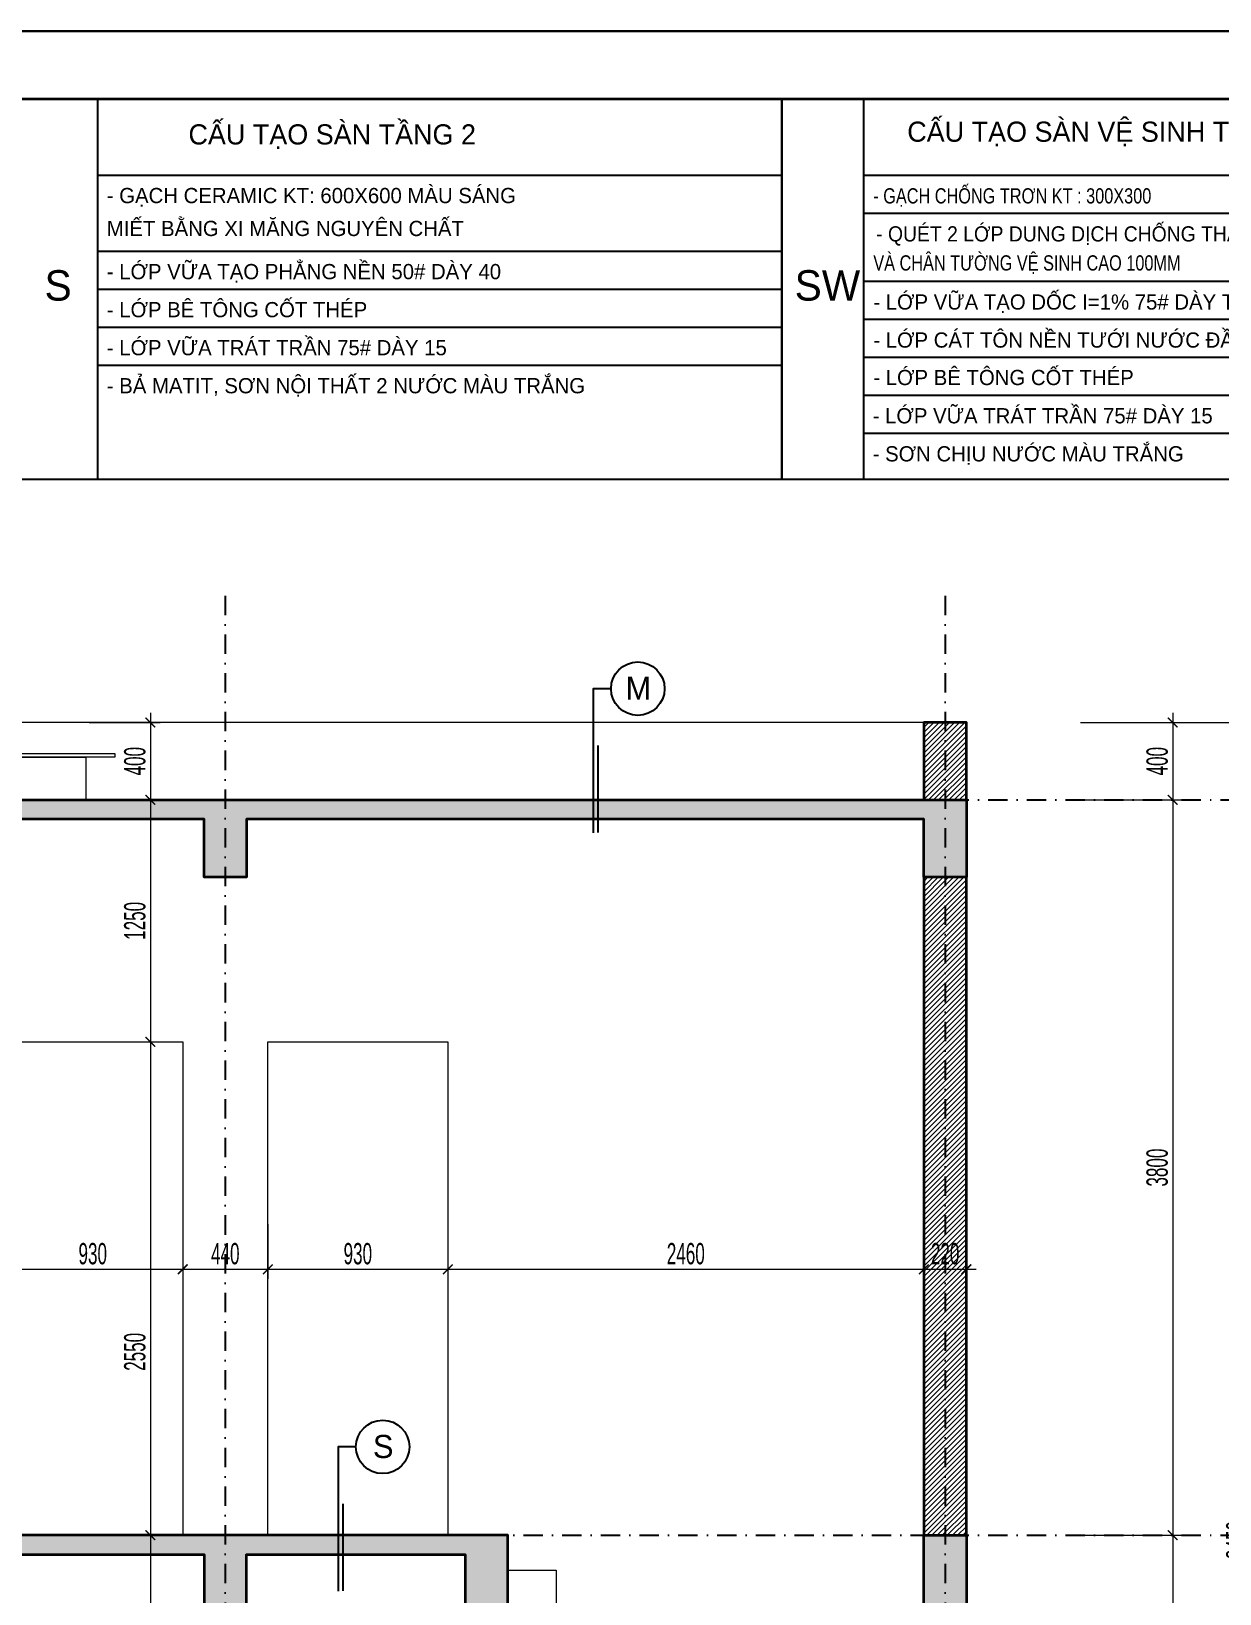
# Model space of a CAD drawing. Header units: inches. Extents: x 274208 to 641690, y -81912 to 129129.
# Drawn here: x 477049 to 483191, y 44700 to 52774 of the extents above; entities that cross this region are included whole.
import ezdxf
from ezdxf.enums import TextEntityAlignment as Align

# ---------------------------------------------------------------- set-up
doc = ezdxf.new("R2010")
doc.units = ezdxf.units.IN
doc.header["$MEASUREMENT"] = 0
doc.header["$PDMODE"] = 3
doc.linetypes.add('DASHDOT', pattern=[1, 0.5, -0.25, 0, -0.25])
for name, color, linetype, lineweight in [('01.Cut', 255, 'Continuous', 35), ('02.Thay', 145, 'Continuous', 20), ('03.Manh', 251, 'Continuous', 13), ('05.Text', 253, 'Continuous', 18), ('06.betong', 2, 'Continuous', 35), ('08.Dim', 156, 'Continuous', 15), ('09.Hatch', 250, 'Continuous', 5), ('11.Khung bo', 32, 'Continuous', 50), ('12.Khung', 36, 'Continuous', 25), ('DS_Text', 6, 'Continuous', 25)]:
    doc.layers.add(name, color=color, linetype=linetype, lineweight=lineweight)
for name, color, linetype in [('HATCH', 250, 'Continuous'), ('text', 7, 'Continuous'), ('THAY', 8, 'Continuous'), ('TRUC', 250, 'DASHDOT')]:
    doc.layers.add(name, color=color, linetype=linetype)
doc.layers.add('Tpl_Bound', color=1, linetype='Continuous', plot=False)
doc.styles.add('ATVANH', font='')
doc.styles.add('AVANTH', font='')
doc.styles.add('TT5_Text Dim', font='hoatbif.shx', dxfattribs={"width": 0.6})
doc.styles.get('ATVANH').set_extended_font_data('.VnAvantH')
doc.styles.get('AVANTH').set_extended_font_data('.VnAvantH')
doc.dimstyles.new('TT5_Dim 1-50', dxfattribs={"dimscale": 50, "dimtxt": 2.2, "dimasz": 1, "dimexe": 1, "dimexo": 0.5, "dimgap": 0.5, "dimtad": 1, "dimdec": 0, "dimzin": 0, "dimdsep": 46, "dimtxsty": 'TT5_Text Dim', "dimblk": 'ARCHTICK', "dimcen": 0, "dimdle": 1, "dimclrd": 256, "dimclre": 256, "dimclrt": 1, "dimadec": 0, "dimazin": 0, "dimtfac": 0.015, "dimtdec": 0, "dimtix": 1, "dimtmove": 2, "dimatfit": 3, "dimldrblk": 'DOT', "dimfxl": 1, "dimtolj": 1, "dimtzin": 0, "dimlwd": -1, "dimlwe": -1, "dimarcsym": 1})

# ---------------------------------------------------------------- blocks, each defined once
blk = doc.blocks.new('100')
at = {"layer": '11.Khung bo', "const_width": 26.7}
blk.add_lwpolyline([(1860913, -945240), (1860913, -916940), (1896063, -916940), (1896063, -945240)], close=True, dxfattribs=at)
at = {"layer": '12.Khung', "color": 1}
blk.add_lwpolyline([(1901579, -945940), (1901579, -916240), (1859580, -916240), (1859580, -945940)], close=True, dxfattribs=at)
blk = doc.blocks.new('_ARCHTICK')
at = {"color": 0, "linetype": 'ByBlock', "const_width": 0.15}
blk.add_lwpolyline([(-0.5, -0.5), (0.5, 0.5)], dxfattribs=at)
blk = doc.blocks.new('*D398')
at = {"layer": '08.Dim', "transparency": 16777216}
for p, q in [((482471.5, 49201.7), (482998, 49201.7)), ((482948, 49251.7), (482948, 48751.7)), ((482471.5, 48801.7), (482998, 48801.7))]:
    blk.add_line(p, q, dxfattribs=at)
at = {"layer": 'Defpoints', "color": 0, "transparency": 16777216}
for p in [(482446.5, 49201.7), (482446.5, 48801.7), (482948, 48801.7)]:
    blk.add_point(p, dxfattribs=at)
at = {"layer": '08.Dim', "transparency": 16777216, "xscale": 50, "yscale": 50, "zscale": 50}
for p, rotation in [((482948, 49201.7), 90), ((482948, 48801.7), 270)]:
    blk.add_blockref('_ARCHTICK', p, dxfattribs=dict(at, rotation=rotation))
at = {"layer": '08.Dim', "color": 1, "transparency": 16777216, "insert": (482868, 49001.7), "char_height": 110, "attachment_point": 5, "rotation": 90, "style": 'TT5_Text Dim'}
blk.add_mtext('\\A1;400', dxfattribs=at)
blk = doc.blocks.new('_DOT')
at = {"color": 1, "linetype": 'ByBlock'}
blk.add_line((-0.5, 0), (-1, 0), dxfattribs=at)
at = {"color": 1, "linetype": 'ByBlock', "const_width": 0.5}
blk.add_lwpolyline([(-0.25, 0, 1), (0.25, 0, 1)], format="xyb", close=True, dxfattribs=at)
blk = doc.blocks.new('*D399')
at = {"layer": '08.Dim', "transparency": 16777216}
for p, q in [((482948, 48851.7), (482948, 44951.7)), ((482471.5, 48801.7), (482998, 48801.7)), ((482471.5, 45001.7), (482998, 45001.7))]:
    blk.add_line(p, q, dxfattribs=at)
at = {"layer": 'Defpoints', "color": 0, "transparency": 16777216}
for p in [(482446.5, 48801.7), (482446.5, 45001.7), (482948, 45001.7)]:
    blk.add_point(p, dxfattribs=at)
at = {"layer": '08.Dim', "transparency": 16777216, "xscale": 50, "yscale": 50, "zscale": 50}
for p, rotation in [((482948, 48801.7), 90), ((482948, 45001.7), 270)]:
    blk.add_blockref('_ARCHTICK', p, dxfattribs=dict(at, rotation=rotation))
at = {"layer": '08.Dim', "color": 1, "transparency": 16777216, "insert": (482868, 46901.7), "char_height": 110, "attachment_point": 5, "rotation": 90, "style": 'TT5_Text Dim'}
blk.add_mtext('\\A1;3800', dxfattribs=at)
blk = doc.blocks.new('*D400')
at = {"layer": '08.Dim', "transparency": 16777216}
for p, q in [((482471.5, 45001.7), (482998, 45001.7)), ((482948, 45051.7), (482948, 41151.7)), ((482471.5, 41201.7), (482998, 41201.7))]:
    blk.add_line(p, q, dxfattribs=at)
at = {"layer": 'Defpoints', "color": 0, "transparency": 16777216}
for p in [(482446.5, 45001.7), (482446.5, 41201.7), (482948, 41201.7)]:
    blk.add_point(p, dxfattribs=at)
at = {"layer": '08.Dim', "transparency": 16777216, "xscale": 50, "yscale": 50, "zscale": 50}
for p, rotation in [((482948, 45001.7), 90), ((482948, 41201.7), 270)]:
    blk.add_blockref('_ARCHTICK', p, dxfattribs=dict(at, rotation=rotation))
at = {"layer": '08.Dim', "color": 1, "transparency": 16777216, "insert": (482868, 43101.7), "char_height": 110, "attachment_point": 5, "rotation": 90, "style": 'TT5_Text Dim'}
blk.add_mtext('\\A1;3800', dxfattribs=at)
blk = doc.blocks.new('*D402')
at = {"layer": '08.Dim', "transparency": 16777216}
for p, q in [((482471.5, 49201.7), (483410, 49201.7)), ((483360, 49251.7), (483360, 40701.7)), ((482471.5, 40751.7), (483410, 40751.7))]:
    blk.add_line(p, q, dxfattribs=at)
at = {"layer": 'Defpoints', "color": 0, "transparency": 16777216}
for p in [(482446.5, 49201.7), (482446.5, 40751.7), (483360, 40751.7)]:
    blk.add_point(p, dxfattribs=at)
at = {"layer": '08.Dim', "transparency": 16777216, "xscale": 50, "yscale": 50, "zscale": 50}
for p, rotation in [((483360, 49201.7), 90), ((483360, 40751.7), 270)]:
    blk.add_blockref('_ARCHTICK', p, dxfattribs=dict(at, rotation=rotation))
at = {"layer": '08.Dim', "color": 1, "transparency": 16777216, "insert": (483280, 44976.7), "char_height": 110, "attachment_point": 5, "rotation": 90, "style": 'TT5_Text Dim'}
blk.add_mtext('\\A1;8450', dxfattribs=at)
blk = doc.blocks.new('*D808')
at = {"layer": '08.Dim', "transparency": 16777216}
for p, q in [((476901.6, 46609.2), (476901.6, 46326.2)), ((477831.6, 46609.2), (477831.6, 46326.2)), ((476851.6, 46376.2), (477881.6, 46376.2))]:
    blk.add_line(p, q, dxfattribs=at)
at = {"layer": 'Defpoints', "color": 0, "transparency": 16777216}
for p in [(476901.6, 46634.2), (477831.6, 46634.2), (477831.6, 46376.2)]:
    blk.add_point(p, dxfattribs=at)
at = {"layer": '08.Dim', "transparency": 16777216, "xscale": 50, "yscale": 50, "zscale": 50, "rotation": 180}
blk.add_blockref('_ARCHTICK', (476901.6, 46376.2), dxfattribs=at)
at = {"layer": '08.Dim', "transparency": 16777216, "xscale": 50, "yscale": 50, "zscale": 50}
blk.add_blockref('_ARCHTICK', (477831.6, 46376.2), dxfattribs=at)
at = {"layer": '08.Dim', "color": 1, "transparency": 16777216, "insert": (477366.6, 46456.2), "char_height": 110, "attachment_point": 5, "style": 'TT5_Text Dim'}
blk.add_mtext('\\A1;930', dxfattribs=at)
blk = doc.blocks.new('*D809')
at = {"layer": '08.Dim', "transparency": 16777216}
for p, q in [((477831.6, 46609.2), (477831.6, 46326.2)), ((478271.6, 46609.2), (478271.6, 46326.2)), ((477781.6, 46376.2), (478321.6, 46376.2))]:
    blk.add_line(p, q, dxfattribs=at)
at = {"layer": 'Defpoints', "color": 0, "transparency": 16777216}
for p in [(477831.6, 46634.2), (478271.6, 46634.2), (478271.6, 46376.2)]:
    blk.add_point(p, dxfattribs=at)
at = {"layer": '08.Dim', "transparency": 16777216, "xscale": 50, "yscale": 50, "zscale": 50, "rotation": 180}
blk.add_blockref('_ARCHTICK', (477831.6, 46376.2), dxfattribs=at)
at = {"layer": '08.Dim', "transparency": 16777216, "xscale": 50, "yscale": 50, "zscale": 50}
blk.add_blockref('_ARCHTICK', (478271.6, 46376.2), dxfattribs=at)
at = {"layer": '08.Dim', "color": 1, "transparency": 16777216, "insert": (478051.6, 46456.2), "char_height": 110, "attachment_point": 5, "style": 'TT5_Text Dim'}
blk.add_mtext('\\A1;440', dxfattribs=at)
blk = doc.blocks.new('*D810')
at = {"layer": '08.Dim', "transparency": 16777216}
for p, q in [((478271.6, 46609.2), (478271.6, 46326.2)), ((479201.6, 46609.2), (479201.6, 46326.2)), ((478221.6, 46376.2), (479251.6, 46376.2))]:
    blk.add_line(p, q, dxfattribs=at)
at = {"layer": 'Defpoints', "color": 0, "transparency": 16777216}
for p in [(478271.6, 46634.2), (479201.6, 46634.2), (479201.6, 46376.2)]:
    blk.add_point(p, dxfattribs=at)
at = {"layer": '08.Dim', "transparency": 16777216, "xscale": 50, "yscale": 50, "zscale": 50, "rotation": 180}
blk.add_blockref('_ARCHTICK', (478271.6, 46376.2), dxfattribs=at)
at = {"layer": '08.Dim', "transparency": 16777216, "xscale": 50, "yscale": 50, "zscale": 50}
blk.add_blockref('_ARCHTICK', (479201.6, 46376.2), dxfattribs=at)
at = {"layer": '08.Dim', "color": 1, "transparency": 16777216, "insert": (478736.6, 46456.2), "char_height": 110, "attachment_point": 5, "style": 'TT5_Text Dim'}
blk.add_mtext('\\A1;930', dxfattribs=at)
blk = doc.blocks.new('*D811')
at = {"layer": '08.Dim', "transparency": 16777216}
for p, q in [((479201.6, 46609.2), (479201.6, 46326.2)), ((481661.6, 46609.2), (481661.6, 46326.2)), ((479151.6, 46376.2), (481711.6, 46376.2))]:
    blk.add_line(p, q, dxfattribs=at)
at = {"layer": 'Defpoints', "color": 0, "transparency": 16777216}
for p in [(479201.6, 46634.2), (481661.6, 46634.2), (481661.6, 46376.2)]:
    blk.add_point(p, dxfattribs=at)
at = {"layer": '08.Dim', "transparency": 16777216, "xscale": 50, "yscale": 50, "zscale": 50, "rotation": 180}
blk.add_blockref('_ARCHTICK', (479201.6, 46376.2), dxfattribs=at)
at = {"layer": '08.Dim', "transparency": 16777216, "xscale": 50, "yscale": 50, "zscale": 50}
blk.add_blockref('_ARCHTICK', (481661.6, 46376.2), dxfattribs=at)
at = {"layer": '08.Dim', "color": 1, "transparency": 16777216, "insert": (480431.6, 46456.2), "char_height": 110, "attachment_point": 5, "style": 'TT5_Text Dim'}
blk.add_mtext('\\A1;2460', dxfattribs=at)
blk = doc.blocks.new('*D812')
at = {"layer": '08.Dim', "transparency": 16777216}
for p, q in [((481661.6, 46609.2), (481661.6, 46326.2)), ((481881.6, 46609.2), (481881.6, 46326.2)), ((481611.6, 46376.2), (481931.6, 46376.2))]:
    blk.add_line(p, q, dxfattribs=at)
at = {"layer": 'Defpoints', "color": 0, "transparency": 16777216}
for p in [(481661.6, 46634.2), (481881.6, 46634.2), (481881.6, 46376.2)]:
    blk.add_point(p, dxfattribs=at)
at = {"layer": '08.Dim', "transparency": 16777216, "xscale": 50, "yscale": 50, "zscale": 50, "rotation": 180}
blk.add_blockref('_ARCHTICK', (481661.6, 46376.2), dxfattribs=at)
at = {"layer": '08.Dim', "transparency": 16777216, "xscale": 50, "yscale": 50, "zscale": 50}
blk.add_blockref('_ARCHTICK', (481881.6, 46376.2), dxfattribs=at)
at = {"layer": '08.Dim', "color": 1, "transparency": 16777216, "insert": (481771.6, 46456.2), "char_height": 110, "attachment_point": 5, "style": 'TT5_Text Dim'}
blk.add_mtext('\\A1;220', dxfattribs=at)
blk = doc.blocks.new('chuthk')
at = {"color": 7, "const_width": 20}
blk.add_lwpolyline([(12966, 195927), (12966, 195093)], dxfattribs=at)
at = {"layer": 'DS_Text'}
blk.add_lwpolyline([(13090, 196468), (12920, 196468), (12920, 195093)], dxfattribs=at)
blk.add_circle((13345, 196468), 255, dxfattribs=at)
blk = doc.blocks.new('*D891')
at = {"layer": '08.Dim', "transparency": 16777216}
for p, q in [((477348.1, 49201.7), (477714.4, 49201.7)), ((477664.4, 49251.7), (477664.4, 48751.7)), ((477348.1, 48801.7), (477714.4, 48801.7))]:
    blk.add_line(p, q, dxfattribs=at)
at = {"layer": 'Defpoints', "color": 0, "transparency": 16777216}
for p in [(477323.1, 49201.7), (477323.1, 48801.7), (477664.4, 48801.7)]:
    blk.add_point(p, dxfattribs=at)
at = {"layer": '08.Dim', "transparency": 16777216, "xscale": 50, "yscale": 50, "zscale": 50}
for p, rotation in [((477664.4, 49201.7), 90), ((477664.4, 48801.7), 270)]:
    blk.add_blockref('_ARCHTICK', p, dxfattribs=dict(at, rotation=rotation))
at = {"layer": '08.Dim', "color": 1, "transparency": 16777216, "insert": (477584.4, 49001.7), "char_height": 110, "attachment_point": 5, "rotation": 90, "style": 'TT5_Text Dim'}
blk.add_mtext('\\A1;400', dxfattribs=at)
blk = doc.blocks.new('*D892')
at = {"layer": '08.Dim', "transparency": 16777216}
for p, q in [((477664.4, 48851.7), (477664.4, 47501.7)), ((477348.1, 48801.7), (477714.4, 48801.7)), ((477348.1, 47551.7), (477714.4, 47551.7))]:
    blk.add_line(p, q, dxfattribs=at)
at = {"layer": 'Defpoints', "color": 0, "transparency": 16777216}
for p in [(477323.1, 48801.7), (477323.1, 47551.7), (477664.4, 47551.7)]:
    blk.add_point(p, dxfattribs=at)
at = {"layer": '08.Dim', "transparency": 16777216, "xscale": 50, "yscale": 50, "zscale": 50}
for p, rotation in [((477664.4, 48801.7), 90), ((477664.4, 47551.7), 270)]:
    blk.add_blockref('_ARCHTICK', p, dxfattribs=dict(at, rotation=rotation))
at = {"layer": '08.Dim', "color": 1, "transparency": 16777216, "insert": (477584.4, 48176.7), "char_height": 110, "attachment_point": 5, "rotation": 90, "style": 'TT5_Text Dim'}
blk.add_mtext('\\A1;1250', dxfattribs=at)
blk = doc.blocks.new('*D893')
at = {"layer": '08.Dim', "transparency": 16777216}
for p, q in [((477664.4, 47601.7), (477664.4, 44951.7)), ((477348.1, 47551.7), (477714.4, 47551.7)), ((477348.1, 45001.7), (477714.4, 45001.7))]:
    blk.add_line(p, q, dxfattribs=at)
at = {"layer": 'Defpoints', "color": 0, "transparency": 16777216}
for p in [(477323.1, 47551.7), (477323.1, 45001.7), (477664.4, 45001.7)]:
    blk.add_point(p, dxfattribs=at)
at = {"layer": '08.Dim', "transparency": 16777216, "xscale": 50, "yscale": 50, "zscale": 50}
for p, rotation in [((477664.4, 47551.7), 90), ((477664.4, 45001.7), 270)]:
    blk.add_blockref('_ARCHTICK', p, dxfattribs=dict(at, rotation=rotation))
at = {"layer": '08.Dim', "color": 1, "transparency": 16777216, "insert": (477584.4, 45949.5), "char_height": 110, "attachment_point": 5, "rotation": 90, "style": 'TT5_Text Dim'}
blk.add_mtext('\\A1;2550', dxfattribs=at)
blk = doc.blocks.new('*D894')
at = {"layer": '08.Dim', "transparency": 16777216}
for p, q in [((477348.1, 45001.7), (477714.4, 45001.7)), ((477664.4, 45051.7), (477664.4, 43701.7)), ((477348.1, 43751.7), (477714.4, 43751.7))]:
    blk.add_line(p, q, dxfattribs=at)
at = {"layer": 'Defpoints', "color": 0, "transparency": 16777216}
for p in [(477323.1, 45001.7), (477323.1, 43751.7), (477664.4, 43751.7)]:
    blk.add_point(p, dxfattribs=at)
at = {"layer": '08.Dim', "transparency": 16777216, "xscale": 50, "yscale": 50, "zscale": 50}
for p, rotation in [((477664.4, 45001.7), 90), ((477664.4, 43751.7), 270)]:
    blk.add_blockref('_ARCHTICK', p, dxfattribs=dict(at, rotation=rotation))
at = {"layer": '08.Dim', "color": 1, "transparency": 16777216, "insert": (477584.4, 44376.7), "char_height": 110, "attachment_point": 5, "rotation": 90, "style": 'TT5_Text Dim'}
blk.add_mtext('\\A1;1250', dxfattribs=at)

msp = doc.modelspace()

# ---------------------------------------------------------------- hatches: boundary and pattern name
at = {"layer": '09.Hatch'}
h = msp.add_hatch(dxfattribs=at)
h.set_pattern_fill('ANSI31', color=256, scale=150, style=0)
h.set_pattern_definition([(45, (474881.574, 40751.73), (-13.258252, 13.258252), [])])
h.paths.add_polyline_path([(481661.6, 48801.7), (481881.6, 48801.7), (481881.6, 49201.7), (481661.6, 49201.7)])
h.paths.add_polyline_path([(474881.6, 48801.7), (475101.6, 48801.7), (475101.6, 49801.7), (474881.6, 49801.7)])
h.paths.add_polyline_path([(476401.6, 47601.7), (476511.6, 47601.7), (476511.6, 47301.7), (476401.6, 47301.7)])
h.paths.add_polyline_path([(476401.6, 47701.7), (476511.6, 47701.7), (476511.6, 48701.7), (476401.6, 48701.7)])
h.paths.add_polyline_path([(474881.6, 47701.7), (475101.6, 47701.7), (475101.6, 48401.7), (474881.6, 48401.7)])
h.paths.add_polyline_path([(474881.6, 45001.7), (475101.6, 45001.7), (475101.6, 47601.7), (474881.6, 47601.7)])
h.paths.add_polyline_path([(481661.6, 45001.7), (481881.6, 45001.7), (481881.6, 48401.7), (481661.6, 48401.7)])
h.paths.add_polyline_path([(481661.6, 41201.7), (481881.6, 41201.7), (481881.6, 44601.7), (481661.6, 44601.7)])
h.paths.add_polyline_path([(476401.6, 44601.7), (476511.6, 44601.7), (476511.6, 43501.7), (476401.6, 43501.7)])
h.paths.add_polyline_path([(474881.6, 43801.7), (475101.6, 43801.7), (475101.6, 44601.7), (474881.6, 44601.7)])
h.paths.add_polyline_path([(476401.6, 41101.7), (476621.6, 41101.7), (476621.6, 40751.7), (476401.6, 40751.7)])
h.paths.add_polyline_path([(481661.6, 41101.7), (481881.6, 41101.7), (481881.6, 40751.7), (481661.6, 40751.7)])
h.paths.add_polyline_path([(477941.6, 41101.7), (478161.6, 41101.7), (478161.6, 40751.7), (477941.6, 40751.7)])
h.paths.add_polyline_path([(474881.6, 41101.7), (475101.6, 41101.7), (475101.6, 40751.7), (474881.6, 40751.7)])
h.paths.add_polyline_path([(474881.6, 43101.7), (475101.6, 43101.7), (475101.6, 41201.7), (474881.6, 41201.7)])
h = msp.add_hatch(dxfattribs=at)
h.set_pattern_fill('BTONG1', color=256, scale=10, pattern_type=2)
h.set_pattern_definition([(50, (474881.574, 40851.73), (71.72602, -6.2752), [7.5, -82.5]), (355, (474881.574, 40851.73), (-13.87513, 75.2192), [6, -66]), (100.4514, (474887.55, 40851.21), (57.85094, 68.94395), [6.374, -70.1142]), (46.1842, (474881.57, 40871.73), (106.7241, -16.5519), [11.25, -123.75]), (96.6356, (474890.47, 40870.35), (93.4663, 97.4118), [9.561, -105.1713]), (351.1842, (474881.57, 40871.73), (93.4662, 97.4119), [9, -99]), (21, (474891.574, 40866.73), (59.6907, -40.2619), [7.5, -82.5]), (326, (474891.574, 40866.73), (24.33153, 72.515), [6, -66]), (71.4514, (474896.55, 40863.375), (84.02226, 32.25305), [6.374, -70.1142]), (37.5, (474881.574, 40851.73), (1.215986, 33.289385), [0, -65.2, 0, -67, 0, -66.25]), (7.5, (474881.574, 40851.73), (26.30695, 39.44117), [0, -38.2, 0, -63.7, 0, -25.25]), (327.5, (474859.274, 40851.73), (53.382244, -2.25549), [0, -25, 0, -78, 0, -103.5]), (317.5, (474849.274, 40851.73), (58.31862, 10.0105), [0, -32.5, 0, -51.8, 0, -73.5]), (45, (474881.574, 40851.73), (-30.05204, 30.05204), []), (45, (474881.574, 40863.98), (-30.05204, 30.05204), [])])
h.paths.add_polyline_path([(481881.6, 48801.7), (481881.6, 48401.7), (481661.6, 48401.7), (481661.6, 48701.7), (478161.6, 48701.7), (478161.6, 48401.7), (477941.6, 48401.7), (477941.6, 48701.7), (475101.6, 48701.7), (475101.6, 48401.7), (474881.6, 48401.7), (474881.6, 48801.7), (475101.6, 48801.7)])
h.paths.add_polyline_path([(474881.6, 47701.7), (476511.6, 47701.7), (476511.6, 47601.7), (474881.6, 47601.7)])
h.paths.add_polyline_path([(476401.6, 47301.7), (476511.6, 47301.7), (476511.6, 47201.7), (476401.6, 47201.7)])
h.paths.add_polyline_path([(475101.6, 44701.7), (475101.6, 45001.7), (474881.6, 45001.7), (474881.6, 44601.7), (475101.6, 44601.7), (476401.6, 44601.7), (476621.6, 44601.7), (476621.6, 44901.7), (477941.6, 44901.7), (477941.6, 44601.7), (478161.6, 44601.7), (478161.6, 44901.7), (479291.6, 44901.7), (479291.6, 44601.7), (479511.6, 44601.7), (479511.6, 45001.7), (476401.6, 45001.7), (476401.6, 44701.7)])
h.paths.add_polyline_path([(476401.6, 43501.7), (476511.6, 43501.7), (476511.6, 43401.7), (476401.6, 43401.7)])
h.paths.add_polyline_path([(474781.6, 43801.7), (475101.6, 43801.7), (475101.6, 43701.7), (474781.6, 43701.7)])
h.paths.add_polyline_path([(481661.6, 45001.7), (481881.6, 45001.7), (481881.6, 44601.7), (481661.6, 44601.7)])
h.paths.add_polyline_path([(479731.6, 41237.5), (479731.6, 40851.7), (479511.6, 40851.7), (479511.6, 41201.7), (480761.6, 42106.5), (480854.7, 42172.8), (480955.6, 42235.4), (481063.3, 42293.1), (481176.5, 42344.8), (481294, 42389.3), (481414.8, 42425.5), (481661.6, 42468.4), (481661.6, 42367.5), (481554.9, 42353.6), (481439.9, 42328.6), (481326.1, 42294.5), (481215, 42252.4), (481107.7, 42203.5), (481005.6, 42148.8), (480910.1, 42089.6), (480819.9, 42025.3)])
h.paths.add_polyline_path([(474881.6, 41201.7), (475101.6, 41201.7), (475101.6, 41101.7), (474881.6, 41101.7)])
h.paths.add_polyline_path([(476401.6, 41201.7), (476621.6, 41201.7), (476621.6, 41101.7), (476401.6, 41101.7)])
h.paths.add_polyline_path([(477941.6, 41201.7), (478161.6, 41201.7), (478161.6, 41101.7), (477941.6, 41101.7)])
h.paths.add_polyline_path([(481661.6, 41201.7), (481881.6, 41201.7), (481881.6, 41101.7), (481661.6, 41101.7)])

# ---------------------------------------------------------------- linework, layer by layer
at = {"layer": '01.Cut'}
for points in [[(481661.6, 48801.7), (481881.6, 48801.7), (481881.6, 49201.7), (481661.6, 49201.7)], [(481661.6, 45001.7), (481881.6, 45001.7), (481881.6, 48401.7), (481661.6, 48401.7)]]:
    msp.add_lwpolyline(points, close=True, dxfattribs=at)
at = {"layer": '02.Thay'}
for points in [[(481661.6, 49201.7), (475101.6, 49201.7)], [(476511.6, 48801.7), (476511.6, 49021.7), (477331.6, 49021.7), (477331.6, 48801.7)], [(479511.6, 44820.8), (479761.6, 44820.8), (479761.6, 44639.8), (480011.6, 44639.8), (480011.6, 44458.9), (480261.6, 44458.9), (480261.6, 44277.9), (480511.6, 44277.9), (480511.6, 44097), (480761.6, 44097), (480761.6, 43916)]]:
    msp.add_lwpolyline(points, dxfattribs=at)
msp.add_lwpolyline([(476361.6, 49041.7), (477481.6, 49041.7), (477481.6, 49021.7), (476361.6, 49021.7)], close=True, dxfattribs=at)
at = {"layer": '03.Manh'}
for points in [[(476901.6, 47551.7), (477831.6, 47551.7), (477831.6, 45001.7), (476901.6, 45001.7)], [(478271.6, 47551.7), (479201.6, 47551.7), (479201.6, 45001.7), (478271.6, 45001.7)]]:
    msp.add_lwpolyline(points, close=True, dxfattribs=at)
at = {"layer": '06.betong'}
for points in [[(481881.6, 48801.7), (481881.6, 48401.7), (481661.6, 48401.7), (481661.6, 48701.7), (478161.6, 48701.7), (478161.6, 48401.7), (477941.6, 48401.7), (477941.6, 48701.7), (475101.6, 48701.7), (475101.6, 48401.7), (474881.6, 48401.7), (474881.6, 48801.7), (475101.6, 48801.7), (481881.6, 48801.7)], [(475101.6, 44701.7), (475101.6, 45001.7), (474881.6, 45001.7), (474881.6, 44601.7), (475101.6, 44601.7), (475101.6, 44601.7), (476401.6, 44601.7), (476401.6, 44601.7), (476621.6, 44601.7), (476621.6, 44901.7), (477941.6, 44901.7), (477941.6, 44601.7), (478161.6, 44601.7), (478161.6, 44901.7), (479291.6, 44901.7), (479291.6, 44601.7), (479511.6, 44601.7), (479511.6, 45001.7), (476401.6, 45001.7), (476401.6, 44701.7), (475101.6, 44701.7)]]:
    msp.add_lwpolyline(points, dxfattribs=at)
msp.add_lwpolyline([(481661.6, 45001.7), (481881.6, 45001.7), (481881.6, 44601.7), (481661.6, 44601.7)], close=True, dxfattribs=at)
at = {"layer": 'HATCH'}
for p, q in [((477391.8, 52030.7), (480928.7, 52030.7)), ((477391.8, 52030.7), (480928.7, 52030.7)), ((481350.2, 52030.7), (484433.3, 52030.7)), ((481350.2, 51834.1), (484433.3, 51834.1)), ((477391.8, 51637.6), (480928.7, 51637.6)), ((477391.8, 51441.1), (480928.7, 51441.1)), ((481350.2, 51482.2), (484433.3, 51482.2)), ((481350.2, 51285.7), (484433.3, 51285.7)), ((477391.8, 51244.5), (480928.7, 51244.5)), ((477391.8, 51048), (480928.7, 51048)), ((481350.2, 51089.2), (484433.3, 51089.2)), ((481350.2, 50892.6), (484433.3, 50892.6)), ((481350.2, 50696.1), (484433.3, 50696.1))]:
    msp.add_line(p, q, dxfattribs=at)
at = {"layer": 'THAY'}
for p, q in [((477391.8, 52423.7), (477391.8, 50458.4)), ((481350.2, 52423.7), (481350.2, 50458.4))]:
    msp.add_line(p, q, dxfattribs=at)
for points in [[(476970.3, 50458.4), (480928.7, 50458.4), (480928.7, 52423.7), (476970.3, 52423.7)], [(480928.7, 50458.4), (484433.3, 50458.4), (484433.3, 52423.7), (480928.7, 52423.7)]]:
    msp.add_lwpolyline(points, close=True, dxfattribs=at)
at = {"layer": 'Tpl_Bound', "color": 1}
msp.add_lwpolyline([(469120.9, 37923.9), (469120.9, 52773.7), (490120.8, 52773.7), (490120.8, 37923.9)], close=True, dxfattribs=at)
at = {"layer": 'TRUC', "ltscale": 200}
for p, q in [((478051.6, 49856.6), (478051.6, 39822.5)), ((481771.6, 49856.6), (481771.6, 39822.5))]:
    msp.add_line(p, q, dxfattribs=at)
for points in [[(469787.6, 48801.7), (487362.4, 48801.7)], [(469787.6, 45001.7), (487362.4, 45001.7)]]:
    msp.add_lwpolyline(points, dxfattribs=at)

# ---------------------------------------------------------------- block references
at = {"layer": '05.Text', "xscale": 0.5, "yscale": 0.5, "zscale": 0.5}
msp.add_blockref('100', (-460668.9, 510893.8), dxfattribs=at)
at = {"layer": 'DS_Text', "linetype": 'Continuous', "xscale": 0.5416666666666667, "yscale": 0.5416666666666667, "zscale": 0.5416666666666667}
for p in [(472955.1, -57043.7), (471636.5, -60961.9)]:
    msp.add_blockref('chuthk', p, dxfattribs=at)

# ---------------------------------------------------------------- texts
at = {"layer": 'DS_Text', "linetype": 'Continuous', "style": 'AVANTH'}
for s, p in [('M', (480186.4, 49378.8)), ('S', (478867.8, 45460.6))]:
    msp.add_text(s, height=119.2, dxfattribs=at).set_placement(p, align=Align.MIDDLE_CENTER)
at = {"layer": 'text', "color": 2, "style": 'ATVANH'}
for s, p in [('cÊu t¹o SµN tÇng 2', (477861.3, 52188.7)), ('CÊU T¹O SµN VÖ SINH TÇNG 2', (481576.1, 52202.6))]:
    msp.add_text(s, height=104.152, dxfattribs=at).set_placement(p)
at = {"layer": 'text', "style": 'ATVANH'}
for s, height, p in [('- G¹CH CERAMIC KT: 600X600 MµU S¸NG', 78.613, (477439.2, 51885.4)), ('MIÕT B»NG XI M¡NG NGUY£N CHÊT', 78.613, (477439.2, 51715.4)), ('- líp V÷A T¹O PH¼NG NÒN 50# DµY 40', 78.613, (477439.2, 51492.4)), ('s', 157.2, (477117.6, 51381.8)), ('SW', 157.23, (480994.3, 51381.8)), ('- LíP V÷A T¹O DèC I=1%%% 75# DµY TB 40', 78.613, (481400.7, 51335.4)), ('- LíP B£ T¤NG CèT THÐP', 78.613, (477439.2, 51295.8)), ('- LíP V÷A TR¸T TRÇN 75# DµY 15', 78.613, (477439.2, 51099.3)), ('- líp C¸T T¤N NÒN T¦íI N¦íC §ÇM CHÆT', 78.613, (481400.7, 51138.8)), ('- líp B£ T¤NG CèT THÐP', 78.613, (481400.7, 50945.2)), ('- B¶ MATIT, S¥N NéI THÊT 2 N¦íC MµU TR¾NG', 78.613, (477439.2, 50902.8)), ('- LíP V÷A TR¸T TRÇN 75# DµY 15', 78.613, (481397.5, 50747.4)), ('- S¥N CHÞU N¦íC MµU TR¾NG', 78.613, (481397.5, 50550.8))]:
    msp.add_text(s, height=height, dxfattribs=at).set_placement(p)
at = {"layer": 'text', "style": 'ATVANH', "width": 0.8}
for s, p in [('- G¹CH CHèNG TR¥N KT : 300X300', (481400.7, 51883.8)), ('Vµ CH¢N T¦êNG VÖ SINH CAO 100MM', (481400.7, 51537.3))]:
    msp.add_text(s, height=78.613, dxfattribs=at).set_placement(p)
at = {"layer": 'text', "style": 'ATVANH', "width": 0.95755}
msp.add_text('- QUÐT 2 LíP DUNG DÞCH CHèNG THÊM L£N SµN', height=78.613, dxfattribs=at).set_placement((481415.5, 51687.3), (483833.3, 51687.3), align=Align.FIT)

# ---------------------------------------------------------------- dimensions: what is measured, and where the dimension line sits
at = {"layer": '08.Dim'}
for base, p1, p2, picture, middle in [((477664.4, 48801.7), (477323.1, 49201.7), (477323.1, 48801.7), '*D891', (477584.4, 49001.7)), ((482948, 48801.7), (482446.5, 49201.7), (482446.5, 48801.7), '*D398', (482868, 49001.7)), ((483360, 40751.7), (482446.5, 49201.7), (482446.5, 40751.7), '*D402', (483280, 44976.7)), ((477664.4, 47551.7), (477323.1, 48801.7), (477323.1, 47551.7), '*D892', (477584.4, 48176.7)), ((482948, 45001.7), (482446.5, 48801.7), (482446.5, 45001.7), '*D399', (482868, 46901.7)), ((477664.4, 43751.7), (477323.1, 45001.7), (477323.1, 43751.7), '*D894', (477584.4, 44376.7)), ((482948, 41201.7), (482446.5, 45001.7), (482446.5, 41201.7), '*D400', (482868, 43101.7))]:
    dim = msp.add_linear_dim(base=base, p1=p1, p2=p2, angle=90, dimstyle='TT5_Dim 1-50', dxfattribs=at)
    dim.commit()
    dim.dimension.update_dxf_attribs({"geometry": picture, "text_midpoint": middle})
dim = msp.add_linear_dim(base=(477664.4, 45001.7), p1=(477323.1, 47551.7), p2=(477323.1, 45001.7), angle=90, dimstyle='TT5_Dim 1-50', dxfattribs=at)
dim.commit()
dim.dimension.update_dxf_attribs({"geometry": '*D893', "text_midpoint": (477584.4, 45949.5), "dimtype": 160})
for base, p1, p2, picture, middle in [((477831.6, 46376.2), (476901.6, 46634.2), (477831.6, 46634.2), '*D808', (477366.6, 46456.2)), ((478271.6, 46376.2), (477831.6, 46634.2), (478271.6, 46634.2), '*D809', (478051.6, 46456.2)), ((479201.6, 46376.2), (478271.6, 46634.2), (479201.6, 46634.2), '*D810', (478736.6, 46456.2)), ((481661.6, 46376.2), (479201.6, 46634.2), (481661.6, 46634.2), '*D811', (480431.6, 46456.2)), ((481881.6, 46376.2), (481661.6, 46634.2), (481881.6, 46634.2), '*D812', (481771.6, 46456.2))]:
    dim = msp.add_linear_dim(base=base, p1=p1, p2=p2, dimstyle='TT5_Dim 1-50', dxfattribs=at)
    dim.commit()
    dim.dimension.update_dxf_attribs({"geometry": picture, "text_midpoint": middle})

doc.saveas('drawing.dxf')
